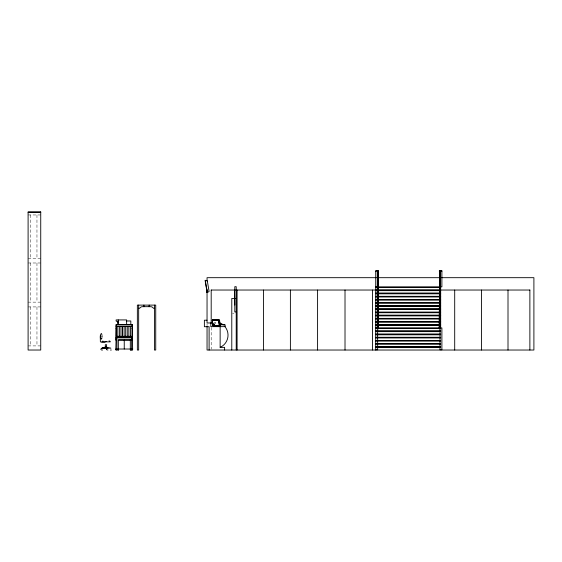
<?xml version="1.0" encoding="UTF-8"?>
<svg xmlns="http://www.w3.org/2000/svg" width="562" height="562" viewBox="0 0 562 562"><rect width="100%" height="100%" fill="white"/><g stroke="black" fill="none" stroke-linecap="round" stroke-linejoin="round"><path stroke-width="0.42" stroke-dasharray="2.81 2.11" d="M28.1 214.958L40.738 214.958M28.1 258.372L40.738 258.372M28.1 262.988L40.738 262.988M28.1 302.138L40.738 302.138M28.1 306.922L40.738 306.922M232.52 313.266L234.003 313.266M28.1 345.904L40.738 345.904M211.193 327.407L211.193 349.157M207.048 323.881L207.048 325.623M36.959 214.958L36.959 258.372M36.959 262.988L36.959 302.138M36.959 306.922L36.959 345.904M30.397 214.958L30.397 258.372M30.397 262.988L30.397 302.138M30.397 306.922L30.397 345.904"/><path stroke-width="0.84" d="M105.684 348.208L105.705 347.161L107.785 348.496L105.684 348.208L107.216 348.496M213.075 325.756L213.574 325.812L212.977 325.391L218.976 325.707L219.552 325.243L218.85 320.115L212.984 320.024L212.633 320.495M213.813 326.079L213.546 326.115A1.272 0.892 77.9 0 1 213.223 326.002L212.928 325.419M117.683 324.646L118.097 321.71M212.352 320.431L218.576 320.171L219.194 325.581M101.926 338.226C100.837 341.921 99.65 333.554 101.448 333.498L101.926 334.552M441.894 271.221L440.32 271.221L439.969 328.749L439.259 328.749L439.61 270.589L441.894 270.589L441.894 286.824L375.725 286.852L375.725 350.028M439.259 328.749L439.61 270.589M440.32 271.221L439.969 349.754L441.894 349.754L441.894 327.962L439.61 327.962M117.816 326.641L117.823 336.132L116.692 336.659L116.25 336.132L116.25 324.913M119.397 326.641L119.397 336.132L118.947 336.659L117.823 336.132M120.521 336.659L120.971 336.132L120.963 326.641M122.551 326.641L122.551 336.132L122.095 336.659L120.971 336.132M124.125 326.641L124.125 336.132L123.675 336.659L122.544 336.132M125.698 326.641L125.698 336.132L125.249 336.659L124.125 336.132M127.265 326.641L127.272 336.132L126.141 336.659M128.846 326.641L128.853 336.132L127.715 336.659M130.419 326.641L130.426 336.132L129.977 336.659L128.853 336.132M132 336.132L131.557 336.659L130.426 336.132M207.427 292.535L209.106 291.446L207.287 280.782L205.081 280.361L207.167 292.577L205.341 280.319M213.026 319.518L212.822 319.574A1.272 0.892 77.9 0 0 212.548 319.673L212.225 320.389L212.822 325.531M102.895 341.008L101.884 341.808L110.215 341.865L110.222 341.373L109.042 340.853M106.464 347.161L106.661 344.731L105.312 344.731L105.312 347.161L101.877 348.166L105.825 347.161L105.881 348.208L101.898 348.496L105.27 347.161L106.604 347.161L107.792 348.166M102.144 348.166L105.087 347.365M219.004 320.221L219.37 324.534M101.898 348.496L106.59 348.208M102.72 348.426L105.326 348.208M102.902 348.44L105.881 348.208M213.11 319.518L212.352 320.488L213.061 325.728M219.25 326.122L220.128 325.145L219.587 320.221L218.548 319.553M28.1 212.211L40.738 212.211M375.725 349.754L377.657 349.754L377.657 328.749L378.359 328.749L378.359 271.06L378.008 270.589L375.725 270.589L375.725 286.725L377.657 286.725M377.657 271.06L378.359 271.06M439.259 271.06L439.969 271.06M375.725 271.221L377.306 271.221L377.306 327.962M376.568 277.684L207.048 277.684L207.048 281.169M378.31 277.684L439.877 277.684M441.599 277.684L533.9 277.684L533.9 350.028L207.048 350.028L207.048 326.494M375.725 287.505L440.671 287.505M211.193 290.034L529.875 290.034M375.725 290.132L440.671 290.132M375.725 290.659L440.671 290.659M375.725 293.153L440.671 293.153M375.725 293.287L440.671 293.287M375.725 293.814L440.671 293.814M375.725 296.307L440.671 296.307M375.725 296.441L440.671 296.441M375.725 296.961L440.671 296.961M236.216 298.471L231.783 298.471L231.783 350.028M375.725 299.462L440.671 299.462M375.725 299.588L440.671 299.588M375.725 300.115L440.671 300.115M375.725 302.609L440.671 302.609M375.725 303.269L440.671 303.269M234.804 305.033L234.544 290.54M375.725 305.763L440.671 305.763M375.725 305.897L440.671 305.897M375.725 306.423L440.671 306.423M138.666 308.257L139.713 308.257A3.154 3.154 0 0 1 142.446 306.683L150.644 306.683A3.154 3.154 0 0 1 153.377 308.257L154.424 308.257M375.725 308.917L440.671 308.917M375.725 309.044L440.671 309.044M375.725 309.571L440.671 309.571M236.216 311.952L234.804 311.952L234.804 286.697L236.216 286.697L236.216 350.028M375.725 312.072L440.671 312.072M375.725 312.725L440.671 312.725M375.725 315.219L440.671 315.219M375.725 315.352L440.671 315.352M375.725 315.879L440.671 315.879M375.725 318.373L440.671 318.373M375.725 319.026L440.671 319.026M212.928 319.553L219.145 319.82L219.96 325.286L219.637 326.002A1.272 0.892 77.9 0 1 219.335 326.115M207.041 320.214L204.378 320.214L204.378 326.712L209.106 326.712L209.106 350.028M126.499 320.972L130.813 320.972L130.813 324.646M375.725 321.527L440.671 321.527M375.725 321.654L440.671 321.654M375.725 322.181L440.671 322.181M212.513 322.967L207.041 322.967L207.048 289.016M375.725 324.674L440.671 324.674M220.142 324.808L225.13 324.808L225.13 326.648L210.813 326.648L210.813 322.967M375.725 324.808L440.671 324.808M116.102 324.913L132.393 324.913M375.725 325.335L440.671 325.335M213.63 326.122L219.433 326.079M116.102 326.487L132.393 326.487M375.725 327.829L440.671 327.829M375.725 327.962L378.008 327.962L378.359 328.749M375.725 328.489L440.671 328.489L440.671 286.852M116.102 328.587L116.496 328.587M132 328.587L132.393 328.587M375.725 330.983L440.671 330.983M375.725 331.116L440.671 331.116M375.725 331.636L440.671 331.636M375.725 334.137L440.671 334.137M375.725 334.264L440.671 334.264M375.725 334.79L440.671 334.79M120.528 336.659L119.397 336.132M116.102 336.996L116.496 336.996L116.496 324.913M132.393 336.996L132 336.996L132 324.913M100.261 337.158L100.781 337.158L100.781 335.844L100.261 335.844L100.373 341.731L101.16 342.167L105.101 342.167M375.725 337.284L440.671 337.284M375.725 337.418L440.671 337.418M116.102 337.523L115.842 349.016L132.653 349.016L132.393 337.523M375.725 337.945L440.671 337.945M130.314 339.813L118.329 339.813L118.329 350.028M115.842 340.151L116.102 324.646L132.393 324.646L132.393 340.151M118.547 340.151L132.653 340.151M375.725 340.439L440.671 340.439M375.725 340.572L440.671 340.572M375.725 341.099L440.671 341.099M105.53 341.513L106.45 341.513M375.725 343.593L440.671 343.593M375.725 344.246L440.671 344.246M375.725 346.747L440.671 346.747M375.725 346.873L440.671 346.873M222.362 324.232A13.369 13.369 0 0 0 220.142 322.967L220.142 347.358L224.603 347.358L224.603 350.028M375.725 347.4L440.671 347.4M101.511 350.028L102.544 350.028M107.918 350.028L106.471 349.655L106.471 348.869M110.468 350.028L111.297 350.028M106.464 348.208L110.904 348.166L106.534 347.161M213.729 326.079L212.879 325.363M118.224 322.286L116.116 320.972L116.116 319.918L126.626 319.918L126.626 324.646M215.225 322.932L214.74 322.862L215.295 323.002M213.946 324.541C215.541 325.307 213.412 323.129 213.848 324.45M213.279 325.517L212.97 323.621M127.272 336.132L127.722 336.659M125.698 336.132L126.148 336.659M212.963 325.37L212.408 320.347M207.048 292.057L207.104 292.416M529.875 289.999L529.875 350.028M508.006 290.034L508.006 350.028M481.571 290.034L481.571 350.028M454.7 290.034L454.7 350.028M378.008 270.589L378.008 327.962M372.543 290.034L372.543 350.028M345.012 290.034L345.012 350.028M317.593 290.034L317.593 350.028M290.392 290.034L290.392 350.028M263.522 290.034L263.522 350.028M237.087 290.034L237.087 350.028M211.193 289.999L211.193 323.073M154.424 305.11L154.424 350.028L155.737 350.028L155.737 305.11L137.353 305.11L137.353 350.028L138.666 350.028L138.666 305.11M149.169 305.11L149.169 306.683M143.914 305.11L143.914 306.683M132.653 349.121L132.653 349.901M132.393 348.995L132.393 350.028M132.126 336.996L132.126 338.05M131.866 338.05L131.866 336.996L116.629 336.996L116.629 338.05M131.866 348.995L131.866 350.028L130.314 350.028L130.314 339.645M131.663 350.028L131.663 337.846L116.917 337.846L116.917 350.028L118.54 350.028L118.54 348.328M130.525 348.328L130.525 350.028M124.244 340.151L124.244 349.016M122.537 326.641L122.537 336.132M118.224 319.918L118.224 324.646M116.629 348.995L116.629 350.028M116.369 336.996L116.369 338.05M116.102 348.995L116.102 350.028M115.842 349.135L115.842 349.894M106.541 348.869L106.541 349.655M100.949 348.869L100.9 349.655M102.066 335.598A9.498 9.498 0 0 1 102.066 337.179M224.87 326.529A13.369 13.369 0 0 1 220.142 347.358M221.59 324.344L224.315 324.808L221.59 324.344M40.738 211.972L28.1 211.972L28.1 350.028L40.738 350.028L40.738 211.972"/></g></svg>
